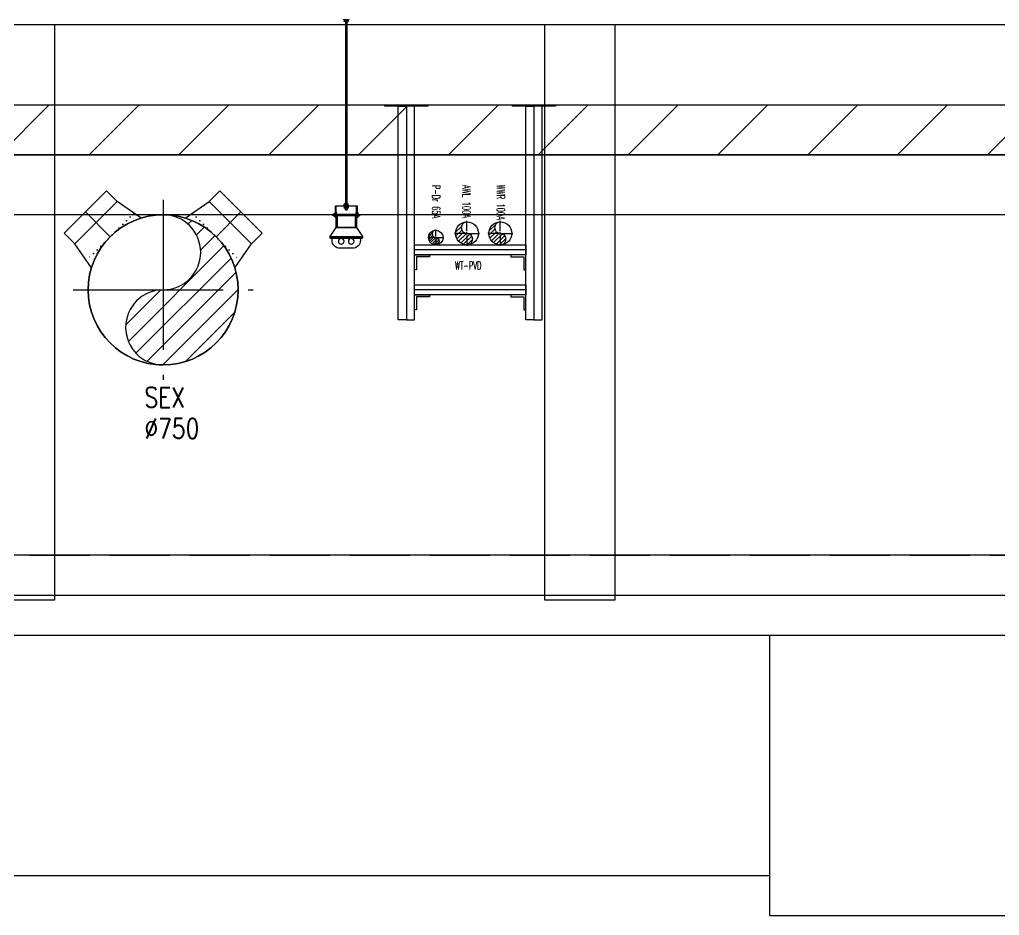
# Model space of a CAD drawing. Extents: x -3080 to 28500, y -1326 to 31609.
# Drawn here: x 22120 to 22609.8, y 26140.8 to 26588.3 of the extents above; entities that cross this region are included whole.
import ezdxf
from ezdxf.enums import TextEntityAlignment as Align
from ezdxf.xclip import XClip

# ---------------------------------------------------------------- set-up
doc = ezdxf.new("R2010")
doc.units = 0
doc.header["$LTSCALE"] = 100
doc.header["$XCLIPFRAME"] = 2
for name, pattern in [('188K-SM-07-F10-MECH-CR PIPE-Y2257103$0$AP6A-SM-08-FR1-001-A_AAS 210916$0$CENTER', [50.8, 31.75, -6.35, 6.35, -6.35]), ('188K-SM-07-F10-MECH-CR PIPE-Y2257103$0$AP6A-SM-08-FR1-001-A_AAS 210916$0$DOT', [0.25, 0, -0.25]), ('188K-SM-07-F10-MECH-CR PIPE-Y2257103$0$CENTER2', [1.125, 0.75, -0.125, 0.125, -0.125]), ('188K-SM-07-F10-MECH-CR PIPE-Y2257103$0$X-S-FAB_SL ALL$0$HIDDEN', [0.4, 0.3, -0.1])]:
    doc.linetypes.add(name, pattern=pattern)
for name, color, linetype in [('0-xref', 8, 'Continuous'), ('188K-SM-07-F10-MECH-CR PIPE-Y2257103$0$0-CF-AAS-SEX', 3, 'Continuous'), ('188K-SM-07-F10-MECH-CR PIPE-Y2257103$0$0-FIRE', 1, 'Continuous'), ('188K-SM-07-F10-MECH-CR PIPE-Y2257103$0$0-hookupzoom', 4, 'Continuous'), ('188K-SM-07-F10-MECH-CR PIPE-Y2257103$0$0-txt', 3, 'Continuous'), ('188K-SM-07-F10-MECH-CR PIPE-Y2257103$0$0-WWT', 44, 'Continuous'), ('188K-SM-07-F10-MECH-CR PIPE-Y2257103$0$AP6A-SM-08-FR1-001-A_AAS 210916$0$0-Block Center-Line', 1, '188K-SM-07-F10-MECH-CR PIPE-Y2257103$0$AP6A-SM-08-FR1-001-A_AAS 210916$0$CENTER'), ('188K-SM-07-F10-MECH-CR PIPE-Y2257103$0$AP6A-SM-08-FR1-001-A_AAS 210916$0$0-Block Support-Line', 7, '188K-SM-07-F10-MECH-CR PIPE-Y2257103$0$AP6A-SM-08-FR1-001-A_AAS 210916$0$DOT'), ('188K-SM-07-F10-MECH-CR PIPE-Y2257103$0$Block Center-Line', 1, '188K-SM-07-F10-MECH-CR PIPE-Y2257103$0$CENTER2'), ('188K-SM-07-F10-MECH-CR PIPE-Y2257103$0$SH-LINE-130', 2, 'Continuous'), ('188K-SM-07-F10-MECH-CR PIPE-Y2257103$0$WFASE335B$0$F-SM-DUCT-HANGER', 2, 'Continuous'), ('188K-SM-07-F10-MECH-CR PIPE-Y2257103$0$WFASE335B$0$L-EQ', 180, 'Continuous'), ('188K-SM-07-F10-MECH-CR PIPE-Y2257103$0$WFASE335B$0$SUPPORT', 2, 'Continuous'), ('188K-SM-07-F10-MECH-CR PIPE-Y2257103$0$X-S-FAB_SL ALL$0$ASP_1', 1, 'Continuous'), ('188K-SM-07-F10-MECH-CR PIPE-Y2257103$0$X-S-FAB_SL ALL$0$ASP_8', 8, 'Continuous'), ('188K-SM-07-F10-MECH-CR PIPE-Y2257103$0$X-S-FAB_SL ALL$0$BEAM-S', 2, 'Continuous'), ('188K-SM-07-F10-MECH-CR PIPE-Y2257103$0$X-S-FAB_SL ALL$0$HID', 5, '188K-SM-07-F10-MECH-CR PIPE-Y2257103$0$X-S-FAB_SL ALL$0$HIDDEN')]:
    doc.layers.add(name, color=color, linetype=linetype)
doc.styles.add('188K-SM-07-F10-MECH-CR PIPE-Y2257103$0$AP6A-SM-08-FNN-300-A(18)-BAY$0$15P6-SM-08-FNN-100-A(D)-UIS-TCM$0$aa-txt', font='simplex.shx', dxfattribs={"width": 0.8, "bigfont": 'CHINA.shx'})
doc.styles.add('188K-SM-07-F10-MECH-CR PIPE-Y2257103$0$T0', font='simplex.shx', dxfattribs={"width": 0.8, "bigfont": 'chineset.shx'})
doc.styles.add('188K-SM-07-F10-MECH-CR PIPE-Y2257103$0$TXT', font='txt.shx', dxfattribs={"width": 0.55, "bigfont": 'chineset.shx'})

# ---------------------------------------------------------------- blocks, each defined once
blk = doc.blocks.new('188K-SM-07-F10-MECH-CR PIPE-Y2257103$0$WFASE335B$0$LIGHT')
for p, q in [((8.1, -4.5), (-8.1, -4.5)), ((8.1, -5), (-8.1, -5))]:
    blk.add_line(p, q)
blk.add_lwpolyline([(8.1, -5), (8.1, -4.5), (5.1, 0), (-5.1, 0), (-8.1, -4.5), (-8.1, -5, 0.414214), (-7.6, -5.5), (7.6, -5.5, 0.414214)], format="xyb", close=True)
blk.add_lwpolyline([(-7.1, -5.5), (-7.1, -6.4, 0.414214), (-3.1, -10.4), (3.1, -10.4, 0.414214), (7.1, -6.4), (7.1, -5.5)], format="xyb")
for centre in [(-2.5, -6.9), (2.5, -6.9)]:
    blk.add_circle(centre, 1.4)
blk = doc.blocks.new('*U1547')
at = {"layer": '188K-SM-07-F10-MECH-CR PIPE-Y2257103$0$WFASE335B$0$F-SM-DUCT-HANGER'}
for p, q in [((0.68, -190.9), (-0.68, -190.9)), ((0.68, -190.9), (-0.68, -190.9)), ((-0.39, -190.9), (-0.39, -191.8)), ((-0.39, -190.9), (-0.39, -191.8)), ((0.39, -190.9), (0.39, -191.8)), ((0.39, -190.9), (0.39, -191.8)), ((0.39, -191.04), (-0.97, -191.04)), ((-0.97, -191.8), (-0.97, -191.04)), ((0.39, -191.04), (-0.97, -191.04)), ((-0.97, -191.8), (-0.97, -191.04)), ((0.97, -191.8), (-0.97, -191.8)), ((0.97, -191.8), (-0.97, -191.8)), ((0.97, -192.2), (-0.97, -192.2)), ((-0.97, -192.2), (-0.97, -192.96)), ((0.97, -192.2), (-0.97, -192.2)), ((-0.97, -192.2), (-0.97, -192.96)), ((0.39, -192.96), (-0.97, -192.96)), ((0.39, -192.96), (-0.97, -192.96)), ((0.68, -193.1), (-0.68, -193.1)), ((0.68, -193.1), (-0.68, -193.1)), ((-0.39, -193.1), (-0.39, -192.2)), ((-0.39, -193.1), (-0.39, -192.2)), ((0.97, -191.04), (0.39, -191.04)), ((0.97, -191.04), (0.39, -191.04)), ((0.39, -193.1), (0.39, -192.2)), ((0.39, -193.1), (0.39, -192.2)), ((0.97, -192.96), (0.39, -192.96)), ((0.97, -192.96), (0.39, -192.96)), ((0.97, -191.8), (0.97, -191.04)), ((0.97, -191.8), (0.97, -191.04)), ((0.97, -192.2), (0.97, -192.96)), ((0.97, -192.2), (0.97, -192.96))]:
    blk.add_line(p, q, dxfattribs=at)
for centre, start, end in [((0, -191.52), 50.7586, 129.2414), ((0, -191.52), 50.7586, 129.2414), ((0, -192.49), 230.7586, 309.2414), ((0, -192.49), 230.7586, 309.2414)]:
    blk.add_arc(centre, 0.619, start, end, dxfattribs=at)
for centre, start_param, end_param in [((-0.68, -191.04), 3.320473, 6.462066), ((-0.68, -191.04), 3.320473, 6.462066), ((0.68, -192.96), 0.17888, 3.320473), ((0.68, -192.96), 0.17888, 3.320473)]:
    blk.add_ellipse(centre, major_axis=(-0.293, 0.025), ratio=0.478952, start_param=start_param, end_param=end_param, dxfattribs=at)
at = {"layer": '188K-SM-07-F10-MECH-CR PIPE-Y2257103$0$WFASE335B$0$F-SM-DUCT-HANGER', "extrusion": (0, 0, -1)}
for centre, start_param, end_param in [((0.68, -191.04), 3.320473, 6.462066), ((0.68, -191.04), 3.320473, 6.462066), ((-0.68, -192.96), 0.17888, 3.320473), ((-0.68, -192.96), 0.17888, 3.320473)]:
    blk.add_ellipse(centre, major_axis=(0.293, 0.025), ratio=0.478952, start_param=start_param, end_param=end_param, dxfattribs=at)
at = {"layer": '188K-SM-07-F10-MECH-CR PIPE-Y2257103$0$WFASE335B$0$L-EQ'}
for p, q in [((-4.8, -198.38), (-5, -198.38)), ((-4.8, -198.38), (-5, -198.38)), ((-4.6, -196.9), (-4.8, -196.9)), ((-4.6, -196.9), (-4.8, -196.9)), ((4.8, -196.9), (4.6, -196.9)), ((4.8, -196.9), (4.6, -196.9)), ((5, -198.38), (4.8, -198.38)), ((5, -198.38), (4.8, -198.38))]:
    blk.add_line(p, q, dxfattribs=at)
for points in [[(5, -198.38), (5, -196.7), (-5, -196.7), (-5, -198.38)], [(5, -198.38), (5, -196.7), (-5, -196.7), (-5, -198.38)], [(-4.8, -196.9), (-4.8, -202.7), (4.8, -202.7), (4.8, -196.9)], [(4.8, -198.38), (4.8, -196.9), (-4.8, -196.9), (-4.8, -198.38)], [(-4.8, -196.9), (-4.8, -202.7), (4.8, -202.7), (4.8, -196.9)], [(4.8, -198.38), (4.8, -196.9), (-4.8, -196.9), (-4.8, -198.38)], [(-4.6, -196.9), (-4.6, -202.5), (4.6, -202.5), (4.6, -196.9)], [(-4.6, -196.9), (-4.6, -202.5), (4.6, -202.5), (4.6, -196.9)]]:
    blk.add_lwpolyline(points, dxfattribs=at)
at = {"layer": '188K-SM-07-F10-MECH-CR PIPE-Y2257103$0$WFASE335B$0$SUPPORT'}
for p, q in [((0.97, -98.95), (-0.97, -98.95)), ((-0.97, -98.95), (-0.97, -99.71)), ((0.97, -98.95), (-0.97, -98.95)), ((-0.97, -98.95), (-0.97, -99.71)), ((0.39, -99.71), (-0.97, -99.71)), ((0.39, -99.71), (-0.97, -99.71)), ((0.68, -99.85), (-0.68, -99.85)), ((0.68, -99.85), (-0.68, -99.85)), ((-0.39, -98.85), (-0.39, -193.86)), ((-0.39, -99.85), (-0.39, -98.95)), ((-0.39, -99.85), (-0.39, -98.95)), ((0.39, -193.86), (0.39, -98.85)), ((0.39, -99.85), (0.39, -98.95)), ((0.39, -99.85), (0.39, -98.95)), ((0.97, -99.71), (0.39, -99.71)), ((0.97, -99.71), (0.39, -99.71)), ((0.97, -98.95), (0.97, -99.71)), ((0.97, -98.95), (0.97, -99.71)), ((-5.4, -191.9), (5.4, -191.9)), ((-5.4, -197.88), (-5.4, -191.9)), ((-5.4, -191.9), (5.4, -191.9)), ((-5.4, -197.88), (-5.4, -191.9)), ((5.2, -192.1), (-5.2, -192.1)), ((-5.2, -192.1), (-5.2, -197.86)), ((5.2, -192.1), (-5.2, -192.1)), ((-5.2, -192.1), (-5.2, -197.86)), ((-5, -195.11), (-5.2, -195.11)), ((-5, -195.11), (-5.2, -195.11)), ((-5.2, -195.13), (-5.2, -202.9)), ((-5.2, -195.13), (-5.2, -202.9)), ((-5, -195.11), (-5, -202.7)), ((-5, -195.11), (-5, -202.7)), ((-0.39, -193.86), (0.39, -193.86)), ((5.2, -195.11), (5, -195.11)), ((5.2, -195.11), (5, -195.11)), ((5, -202.7), (5, -195.13)), ((5, -202.7), (5, -195.13)), ((5.2, -197.86), (5.2, -192.1)), ((5.2, -197.86), (5.2, -192.1)), ((5.2, -195.11), (5.2, -202.9)), ((5.2, -195.11), (5.2, -202.9)), ((5.4, -191.9), (5.4, -197.88)), ((5.4, -191.9), (5.4, -197.88)), ((-6.81, -196.2), (-6.81, -196.7)), ((-6.1, -196.2), (-6.81, -196.2)), ((-6.81, -196.2), (-6.81, -196.7)), ((-6.1, -196.2), (-6.81, -196.2)), ((-6.1, -196.7), (-6.81, -196.7)), ((-6.1, -196.7), (-6.81, -196.7)), ((-6.1, -196.11), (-5.54, -196.11)), ((-6.1, -196.11), (-5.54, -196.11)), ((-5.54, -196.81), (-6.1, -196.81)), ((-5.54, -196.81), (-6.1, -196.81)), ((-5.2, -197.88), (-5.4, -197.88)), ((-5.2, -197.88), (-5.4, -197.88)), ((5, -196.2), (-5, -196.2)), ((5, -196.2), (-5, -196.2)), ((5, -196.7), (-5, -196.7)), ((5, -196.7), (-5, -196.7)), ((5.2, -197.88), (5.4, -197.88)), ((5.2, -197.88), (5.4, -197.88)), ((6.1, -196.11), (5.54, -196.11)), ((6.1, -196.11), (5.54, -196.11)), ((5.54, -196.81), (6.1, -196.81)), ((5.54, -196.81), (6.1, -196.81)), ((6.1, -196.2), (6.81, -196.2)), ((6.1, -196.2), (6.81, -196.2)), ((6.1, -196.7), (6.81, -196.7)), ((6.1, -196.7), (6.81, -196.7)), ((6.81, -196.2), (6.81, -196.7)), ((6.81, -196.2), (6.81, -196.7)), ((5.2, -202.9), (-5.2, -202.9)), ((5.2, -202.9), (-5.2, -202.9)), ((-5, -202.7), (5, -202.7)), ((-5, -202.7), (5, -202.7))]:
    blk.add_line(p, q, dxfattribs=at)
for points in [[(1.3, -98.85), (1.3, -98.95), (-1.3, -98.95), (-1.3, -98.85)], [(1.3, -98.85), (1.3, -98.95), (-1.3, -98.95), (-1.3, -98.85)], [(-6.1, -195.76), (-5.54, -195.76), (-5.54, -197.16), (-6.1, -197.16)], [(-6.1, -195.76), (-5.54, -195.76), (-5.54, -197.16), (-6.1, -197.16)], [(-5.4, -195.41), (-5.54, -195.41), (-5.54, -197.51), (-5.4, -197.51)], [(-5.4, -195.41), (-5.54, -195.41), (-5.54, -197.51), (-5.4, -197.51)], [(1.3, -191.9), (1.3, -191.8), (-1.3, -191.8), (-1.3, -191.9)], [(1.3, -191.9), (1.3, -191.8), (-1.3, -191.8), (-1.3, -191.9)], [(1.3, -192.1), (1.3, -192.2), (-1.3, -192.2), (-1.3, -192.1)], [(1.3, -192.1), (1.3, -192.2), (-1.3, -192.2), (-1.3, -192.1)], [(0.39, -193.1), (0.39, -193.86), (-0.39, -193.86), (-0.39, -193.1)], [(0.39, -193.1), (0.39, -193.86), (-0.39, -193.86), (-0.39, -193.1)], [(5.4, -195.41), (5.54, -195.41), (5.54, -197.51), (5.4, -197.51)], [(5.4, -195.41), (5.54, -195.41), (5.54, -197.51), (5.4, -197.51)], [(6.1, -195.76), (5.54, -195.76), (5.54, -197.16), (6.1, -197.16)], [(6.1, -195.76), (5.54, -195.76), (5.54, -197.16), (6.1, -197.16)]]:
    blk.add_lwpolyline(points, close=True, dxfattribs=at)
blk.add_lwpolyline([(-0.39, -98.85), (-0.39, -193.86), (0.39, -193.86), (0.39, -98.85)], dxfattribs=at)
blk.add_arc((0, -99.23), 0.619, 230.7586, 309.2414, dxfattribs=at)
blk.add_arc((0, -99.23), 0.619, 230.7586, 309.2414, dxfattribs=at)
at = {"layer": '188K-SM-07-F10-MECH-CR PIPE-Y2257103$0$WFASE335B$0$SUPPORT', "extrusion": (0, 0, -1)}
blk.add_ellipse((-0.68, -99.71), major_axis=(0.293, 0.023), ratio=0.480832, start_param=0.165344, end_param=3.306937, dxfattribs=at)
blk.add_ellipse((-0.68, -99.71), major_axis=(0.293, 0.023), ratio=0.480832, start_param=0.165344, end_param=3.306937, dxfattribs=at)
at = {"layer": '188K-SM-07-F10-MECH-CR PIPE-Y2257103$0$WFASE335B$0$SUPPORT'}
blk.add_ellipse((0.68, -99.71), major_axis=(-0.293, 0.023), ratio=0.480832, start_param=0.165344, end_param=3.306937, dxfattribs=at)
blk.add_ellipse((0.68, -99.71), major_axis=(-0.293, 0.023), ratio=0.480832, start_param=0.165344, end_param=3.306937, dxfattribs=at)
at = {"layer": '188K-SM-07-F10-MECH-CR PIPE-Y2257103$0$WFASE335B$0$L-EQ', "xscale": -1}
blk.add_blockref('188K-SM-07-F10-MECH-CR PIPE-Y2257103$0$WFASE335B$0$LIGHT', (0, -202.7), dxfattribs=at)
blk.add_blockref('188K-SM-07-F10-MECH-CR PIPE-Y2257103$0$WFASE335B$0$LIGHT', (0, -202.7), dxfattribs=at)
blk = doc.blocks.new('*U1541')
at = {"color": 241}
blk.add_lwpolyline([(17.5, 50), (-17.5, 50), (-17.5, 337.5), (17.5, 337.5)], close=True, dxfattribs=at)
blk = doc.blocks.new('188K-SM-07-F10-MECH-CR PIPE-Y2257103$0$X-S-FAB_SL ALL')
at = {"color": 241}
for p, q in [((-2628.521, -72748.977), (19076.479, -72748.977)), ((-2628.521, -72788.977), (19076.479, -72788.977))]:
    blk.add_line(p, q, dxfattribs=at)
at = {"layer": '188K-SM-07-F10-MECH-CR PIPE-Y2257103$0$X-S-FAB_SL ALL$0$ASP_1'}
for p, q in [((12198.979, -73033.977), (19076.479, -73033.977)), ((17396.479, -73053.977), (18176.479, -73053.977))]:
    blk.add_line(p, q, dxfattribs=at)
at = {"layer": '188K-SM-07-F10-MECH-CR PIPE-Y2257103$0$X-S-FAB_SL ALL$0$ASP_8'}
for p, q in [((18021.479, -73193.977), (18021.479, -73053.977)), ((17441.479, -73173.977), (18021.479, -73173.977)), ((18021.479, -73193.977), (18391.479, -73193.977))]:
    blk.add_line(p, q, dxfattribs=at)
at = {"layer": '188K-SM-07-F10-MECH-CR PIPE-Y2257103$0$X-S-FAB_SL ALL$0$HID'}
blk.add_line((-2628.521, -73013.977), (19076.479, -73013.977), dxfattribs=at)
at = {"layer": '188K-SM-07-F10-MECH-CR PIPE-Y2257103$0$X-S-FAB_SL ALL$0$BEAM-S'}
for p in [(17646.479, -73086.477), (17926.479, -73086.477)]:
    blk.add_blockref('*U1541', p, dxfattribs=at)
blk = doc.blocks.new('*U1497')
for p, q in [((-150, 475), (-150, 550)), ((-150, 550), (150, 550)), ((150, 475), (150, 550)), ((-175.4, 331.5), (-150, 475)), ((-150, 475), (150, 475)), ((175.4, 331.5), (150, 475))]:
    blk.add_line(p, q)
blk.add_circle((0, 0), 375)
at = {"layer": '188K-SM-07-F10-MECH-CR PIPE-Y2257103$0$AP6A-SM-08-FR1-001-A_AAS 210916$0$0-Block Center-Line'}
blk.add_line((0, 375), (0, 550), dxfattribs=at)
at = {"layer": '188K-SM-07-F10-MECH-CR PIPE-Y2257103$0$AP6A-SM-08-FR1-001-A_AAS 210916$0$0-Block Support-Line'}
blk.add_line((-167.7, 375), (167.7, 375), dxfattribs=at)
blk = doc.blocks.new('*U1498')
h = blk.add_hatch()
h.set_pattern_fill('ANSI31', color=256, scale=2.143, style=0)
h.paths.add_polyline_path([(0, 0, 1), (0, 37.5, 0.414214), (-37.5, 0, 0.414214), (0, -37.5, -1)])
blk.add_circle((0, 0), 37.5)
for centre, start, end in [((0, 18.75), 270, 90), ((0, -18.75), 90, 270)]:
    blk.add_arc(centre, 18.75, start, end)
at = {"layer": '188K-SM-07-F10-MECH-CR PIPE-Y2257103$0$Block Center-Line'}
for p, q in [((0, -45), (0, 45)), ((45, 0), (-45, 0))]:
    blk.add_line(p, q, dxfattribs=at)
blk = doc.blocks.new('*U258')
h = blk.add_hatch()
h.set_pattern_fill('ANSI31', color=1, scale=11.43, style=0)
h.set_pattern_definition([(45, (0, 0), (-1.01028, 1.01028), [])])
h.paths.add_polyline_path([(0, 5.72, 0.414214), (-5.72, 0, 0.414214), (0, -5.72, 1), (0, 0, -1)])
at = {"color": 1}
for p, q in [((0, 1.14), (0, 6.29)), ((-1.14, 0), (-6.29, 0)), ((-0.57, 0), (0.57, 0)), ((0, -0.57), (0, 0.57)), ((1.14, 0), (6.29, 0)), ((0, -1.14), (0, -6.29))]:
    blk.add_line(p, q, dxfattribs=at)
blk.add_circle((0, 0), 5.72)
for centre, start, end in [((0, 2.86), 90, 270), ((0, -2.86), 270, 90)]:
    blk.add_arc(centre, 2.86, start, end, dxfattribs=at)
at = {"style": '188K-SM-07-F10-MECH-CR PIPE-Y2257103$0$AP6A-SM-08-FNN-300-A(18)-BAY$0$15P6-SM-08-FNN-100-A(D)-UIS-TCM$0$aa-txt', "width": 0.8, "flags": 1}
blk.add_attdef('高度(cm)', (0.02, 0.14), '', height=0.2, dxfattribs=at)
blk = doc.blocks.new('*U1620')
h = blk.add_hatch()
h.set_pattern_fill('ANSI31', color=1, scale=7.3, style=0)
h.set_pattern_definition([(45, (0, 0), (-0.64523, 0.64523), [])])
h.paths.add_polyline_path([(0, 3.65, 0.414214), (-3.65, 0, 0.414214), (0, -3.65, 1), (0, 0, -1)])
at = {"color": 1}
for p, q in [((-0.73, 0), (-4.02, 0)), ((-0.36, 0), (0.36, 0)), ((0, 0.73), (0, 4.02)), ((0, -0.36), (0, 0.36)), ((0.73, 0), (4.02, 0)), ((0, -0.73), (0, -4.02))]:
    blk.add_line(p, q, dxfattribs=at)
blk.add_circle((0, 0), 3.65)
for centre, start, end in [((0, 1.82), 90, 270), ((0, -1.82), 270, 90)]:
    blk.add_arc(centre, 1.82, start, end, dxfattribs=at)
at = {"style": '188K-SM-07-F10-MECH-CR PIPE-Y2257103$0$AP6A-SM-08-FNN-300-A(18)-BAY$0$15P6-SM-08-FNN-100-A(D)-UIS-TCM$0$aa-txt', "width": 0.8, "flags": 1}
blk.add_attdef('高度(cm)', (0.02, 0.14), '', height=0.2, dxfattribs=at)
blk = doc.blocks.new('188K-SM-07-F10-MECH-CR PIPE-Y2257103$0$PVD-WWT')
at = {"layer": '188K-SM-07-F10-MECH-CR PIPE-Y2257103$0$SH-LINE-130', "ltscale": 0.1}
for p, q in [((22501.06, -72861.48), (22445.54, -72861.48)), ((22501.06, -72881.48), (22445.54, -72881.48))]:
    blk.add_line(p, q, dxfattribs=at)
for points in [[(22452.16, -72789.78), (22430.66, -72789.78), (22430.66, -72788.98), (22452.16, -72788.98)], [(22437.28, -72896.53), (22437.28, -72789.78), (22441.41, -72789.78), (22441.41, -72896.53)], [(22445.54, -72896.53), (22445.54, -72789.78), (22441.41, -72789.78), (22441.41, -72896.53)], [(22515.94, -72789.78), (22494.44, -72789.78), (22494.44, -72788.98), (22515.94, -72788.98)], [(22501.06, -72896.53), (22501.06, -72789.78), (22505.19, -72789.78), (22505.19, -72896.53)], [(22509.32, -72896.53), (22509.32, -72789.78), (22505.19, -72789.78), (22505.19, -72896.53)], [(22501.06, -72863.98), (22445.54, -72863.98), (22445.54, -72858.98), (22501.06, -72858.98)], [(22445.54, -72863.98), (22453.04, -72863.98), (22453.04, -72864.98), (22446.54, -72864.98), (22446.54, -72871.48), (22445.54, -72871.48)], [(22501.06, -72863.98), (22493.56, -72863.98), (22493.56, -72864.98), (22500.06, -72864.98), (22500.06, -72871.48), (22501.06, -72871.48)], [(22501.06, -72883.98), (22445.54, -72883.98), (22445.54, -72878.98), (22501.06, -72878.98)], [(22445.54, -72883.98), (22453.04, -72883.98), (22453.04, -72884.98), (22446.54, -72884.98), (22446.54, -72891.48), (22445.54, -72891.48)], [(22501.06, -72883.98), (22493.56, -72883.98), (22493.56, -72884.98), (22500.06, -72884.98), (22500.06, -72891.48), (22501.06, -72891.48)]]:
    blk.add_lwpolyline(points, close=True, dxfattribs=at)
at = {"layer": '188K-SM-07-F10-MECH-CR PIPE-Y2257103$0$0-WWT'}
for name, p in [('*U258', (22471.7, -72853.26)), ('*U258', (22488.36, -72853.26)), ('*U1620', (22456.13, -72855.33))]:
    blk.add_blockref(name, p, dxfattribs=at)
at = {"layer": '188K-SM-07-F10-MECH-CR PIPE-Y2257103$0$0-txt', "color": 1, "style": '188K-SM-07-F10-MECH-CR PIPE-Y2257103$0$TXT', "width": 0.55}
blk.add_text('P-Dr 65A', height=4, rotation=270, dxfattribs=at).set_placement((22454.31, -72829.02))
at = {"layer": '188K-SM-07-F10-MECH-CR PIPE-Y2257103$0$0-txt', "style": '188K-SM-07-F10-MECH-CR PIPE-Y2257103$0$TXT', "width": 0.55}
blk.add_text('WT-PVD', height=4, dxfattribs=at).set_placement((22465.72, -72871.35))
at = {"layer": '188K-SM-07-F10-MECH-CR PIPE-Y2257103$0$0-txt', "linetype": 'Continuous', "lineweight": 0, "char_height": 4, "attachment_point": 1, "rotation": 270, "style": '188K-SM-07-F10-MECH-CR PIPE-Y2257103$0$TXT'}
for s, insert in [('\\A1;AWL 100A', (22473.47, -72829.1)), ('\\A1;WWR 100A', (22490.6, -72828.95))]:
    blk.add_mtext(s, dxfattribs=dict(at, insert=insert))
blk = doc.blocks.new('188K-SM-07-F10-MECH-CR PIPE-Y2257103')
at = {"layer": '188K-SM-07-F10-MECH-CR PIPE-Y2257103$0$0-FIRE'}
h = blk.add_hatch(dxfattribs=at)
h.set_pattern_fill('ANSI31', color=256, scale=10)
h.set_pattern_definition([(45, (0, 99332.263), (-22.45064, 22.45064), [])])
h.paths.add_polyline_path([(23550, 26520.786), (1845, 26520.786), (1845, 26545.786), (23550, 26545.786)])
blk.add_line((23502.5, 26320.786), (1845, 26320.786))
blk.add_lwpolyline([(23550, 26520.786), (1845, 26520.786), (1845, 26545.786), (23550, 26545.786)], close=True, dxfattribs=at)
at = {"layer": '188K-SM-07-F10-MECH-CR PIPE-Y2257103$0$0-hookupzoom'}
blk.add_lwpolyline([(23550, 26490.786), (1845, 26490.786), (1845, 26520.786), (23550, 26520.786)], close=True, dxfattribs=at)
blk.add_blockref('*U1547', (22283.27, 26687.136))
ref = blk.add_blockref('188K-SM-07-F10-MECH-CR PIPE-Y2257103$0$X-S-FAB_SL ALL', (4473.521, 99334.763))
XClip(ref).set_block_clipping_path([(-7553.4648570136, -75341.9369645483), (24026.2025623869, -67725.7696244382)])
blk.add_blockref('188K-SM-07-F10-MECH-CR PIPE-Y2257103$0$PVD-WWT', (-128.08, 99334.763))
at = {"layer": '188K-SM-07-F10-MECH-CR PIPE-Y2257103$0$0-CF-AAS-SEX', "zscale": 0.1}
for xscale, yscale, rotation in [(-0.1000000000000003, 0.1000000000000003, 44.99999999999984), (0.1, 0.1, 315)]:
    blk.add_blockref('*U1497', (22191.761, 26453.286), dxfattribs=dict(at, xscale=xscale, yscale=yscale, rotation=rotation))
at = {"layer": '188K-SM-07-F10-MECH-CR PIPE-Y2257103$0$0-CF-AAS-SEX', "rotation": 180}
blk.add_blockref('*U1498', (22191.761, 26453.286), dxfattribs=at)
at = {"layer": '188K-SM-07-F10-MECH-CR PIPE-Y2257103$0$0-CF-AAS-SEX', "style": '188K-SM-07-F10-MECH-CR PIPE-Y2257103$0$T0', "width": 0.8}
for s, p in [('SEX', (22182.417, 26399.562)), ('%%C750', (22182.417, 26384.041))]:
    blk.add_text(s, height=10, dxfattribs=at).set_placement(p, align=Align.MIDDLE_LEFT)

msp = doc.modelspace()

# ---------------------------------------------------------------- block references
at = {"layer": '0-xref'}
msp.add_blockref('188K-SM-07-F10-MECH-CR PIPE-Y2257103', (0, 0), dxfattribs=at)

doc.saveas('drawing.dxf')
